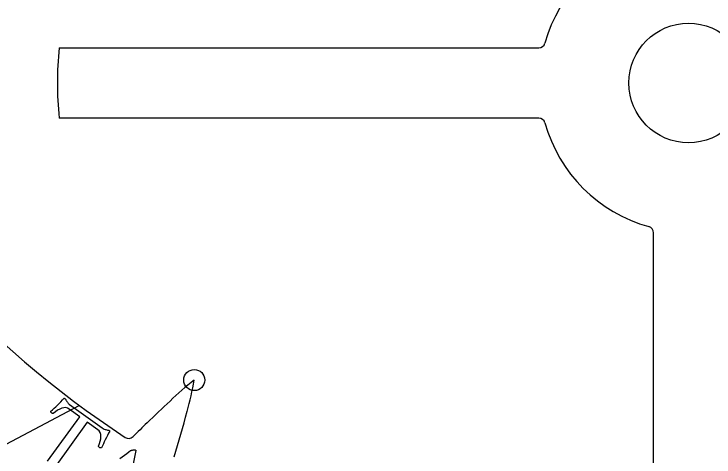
# Model space of a CAD drawing. Header units: millimetres. Extents: x -68 to 68, y -68 to 68.
# Drawn here: x -26.32 to 0.99, y -14.59 to 2.69 of the extents above; entities that cross this region are included whole.
import ezdxf

# ---------------------------------------------------------------- set-up
doc = ezdxf.new("R2010")
doc.units = ezdxf.units.MM
for name, color, linetype in [('CUT_INNER', 6, 'Continuous'), ('CUT_OUTER', 1, 'Continuous'), ('ENGRAVE', 7, 'Continuous'), ('TEXT', 5, 'Continuous')]:
    doc.layers.add(name, color=color, linetype=linetype)

msp = doc.modelspace()

# ---------------------------------------------------------------- linework, layer by layer
at = {"layer": 'CUT_INNER'}
for points in [[(-24.5582, 1.3677), (-24.5525, 1.368), (-5.8441, 1.368)], [(-5.8441, -1.368), (-24.5521, -1.368), (-24.5582, -1.3677)], [(-1.368, -20.1334), (-1.368, -5.8441)]]:
    msp.add_lwpolyline(points, dxfattribs=at)
msp.add_circle((0, 0), 2.33, dxfattribs=at)
for centre, radius, start, end in [((-0.0002, -0.0001), 64.9798, 121.35855, 268.567248), ((0, -0.0001), 5.8141, 105.47567, 164.55375), ((-10.6694, 0.0002), 13.956, 174.3766, 185.62485), ((-5.8441, 1.618), 0.25, 270, 343.83968), ((-0.0017, 19.544), 39.9598, 208.5352, 236.62445), ((-5.8441, -1.618), 0.25, 15.46875, 90), ((0.0001, 0), 5.8141, 195.47567, 254.55375), ((-1.618, -5.8441), 0.25, 0, 73.83968), ((-12.9444, -19.8437), 10.4089, 127.54246, 134.426), ((-29.5647, -9.8855), 10.418, 343.69616, 350.581), ((-0.0002, -0.0003), 46.1412, 195.03363, 243.26577), ((40.1447, -76.8416), 88.2983, 133.138548, 133.940773), ((-95.4035, 7.4603), 78.5002, 343.685203, 345.035473), ((2.1306, -37.6059), 33.6682, 133.6921, 134.98773), ((-21.8476, -13.6166), 0.25, 236.77734, 314.86322)]:
    msp.add_arc(centre, radius, start, end, dxfattribs=at)
at = {"layer": 'CUT_OUTER'}
msp.add_circle((0, 0), 68.4, dxfattribs=at)
at = {"layer": 'ENGRAVE'}
msp.add_lwpolyline([(-32.3117, -17.0971), (-23.7709, -12.5779)], dxfattribs=at)
for centre, radius in [((0, 19.5457), 45.1196), ((-19.2867, -11.5897), 0.4104)]:
    msp.add_circle(centre, radius, dxfattribs=at)
at = {"layer": 'TEXT'}
for points in [[(-25.0106, -14.7601), (-23.7483, -13.0287), (-24.1654, -12.7205), (-24.2289, -12.6842), (-24.2977, -12.6668), (-24.3717, -12.6682), (-24.451, -12.6884), (-24.5334, -12.7234), (-24.6165, -12.7693), (-24.7003, -12.8261), (-24.7848, -12.8939), (-24.7971, -12.8963), (-24.8112, -12.8941), (-24.8269, -12.8871), (-24.8442, -12.8755), (-24.856, -12.8679), (-24.8653, -12.8593), (-24.8724, -12.8499), (-24.877, -12.8395), (-24.8802, -12.8293), (-24.8826, -12.8203), (-24.8844, -12.8125), (-24.8854, -12.8059), (-24.821, -12.7486), (-24.7565, -12.6893), (-24.6918, -12.6281), (-24.6271, -12.5649), (-24.562, -12.5), (-24.4963, -12.4334), (-24.4302, -12.3651), (-24.3635, -12.2953), (-24.3529, -12.2991), (-24.3427, -12.3051), (-24.3328, -12.3132), (-24.3232, -12.3234), (-24.3144, -12.3343), (-24.3071, -12.3445), (-24.3011, -12.3539), (-24.2965, -12.3627), (-24.2856, -12.382), (-24.2718, -12.4038), (-24.2551, -12.4281), (-24.2354, -12.455), (-24.2145, -12.4814), (-24.1939, -12.5046), (-24.1737, -12.5244), (-24.1538, -12.5408), (-22.8843, -13.4582), (-22.8619, -13.4722), (-22.8349, -13.4859), (-22.8035, -13.4995), (-22.7676, -13.5128), (-22.7317, -13.5248), (-22.7003, -13.5343), (-22.6734, -13.5413), (-22.6511, -13.5458), (-22.6344, -13.5481), (-22.621, -13.5507), (-22.6109, -13.5537), (-22.6042, -13.557), (-22.5992, -13.561), (-22.5944, -13.5663), (-22.5898, -13.5727), (-22.5854, -13.5803), (-22.6307, -13.6656), (-22.6744, -13.75), (-22.7165, -13.8336), (-22.757, -13.9163), (-22.7959, -13.9981), (-22.8332, -14.0791), (-22.8689, -14.1592), (-22.903, -14.2384), (-22.9096, -14.2394), (-22.9179, -14.24), (-22.9277, -14.2401), (-22.9392, -14.2398), (-22.9513, -14.2381), (-22.963, -14.2341), (-22.9744, -14.2276), (-22.9854, -14.2188), (-23.0019, -14.206), (-23.0134, -14.1932), (-23.0199, -14.1806), (-23.0215, -14.1682), (-22.9822, -14.0677), (-22.9535, -13.971), (-22.9353, -13.8781), (-22.9277, -13.7891), (-22.9335, -13.7074), (-22.9554, -13.6367), (-22.9935, -13.5769), (-23.0479, -13.528), (-23.4647, -13.2335), (-24.7119, -14.9758)], [(-22.1891, -14.6514), (-22.0956, -14.5824), (-22.006, -14.5161), (-21.922, -14.4538), (-21.8435, -14.3956), (-21.7706, -14.3414), (-21.7521, -14.3323), (-21.7288, -14.3248), (-21.7009, -14.3191), (-21.6683, -14.315), (-21.6362, -14.3132), (-21.6099, -14.3141), (-21.5892, -14.3177), (-21.5743, -14.324), (-21.5712, -14.3261), (-21.5689, -14.3281), (-21.5675, -14.3298), (-21.5668, -14.3314), (-21.5662, -14.3331), (-21.5652, -14.3356), (-21.5636, -14.3386), (-21.5616, -14.3423), (-22.0356, -16.6924)]]:
    msp.add_lwpolyline(points, dxfattribs=at)

doc.saveas('drawing.dxf')
